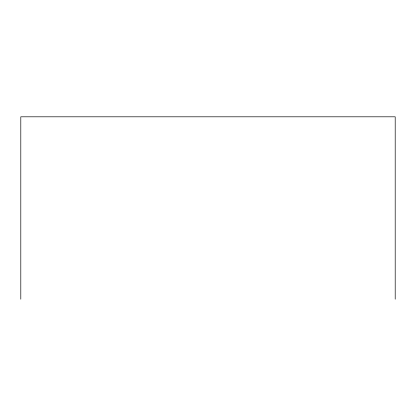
<?xml version="1.0" encoding="UTF-8"?>
<svg xmlns="http://www.w3.org/2000/svg" width="416" height="416" viewBox="0 0 416 416"><rect width="100%" height="100%" fill="white"/><g stroke="black" fill="none" stroke-linecap="round" stroke-linejoin="round"><path stroke-width="0.62" d="M395.2 299.192L395.2 116.808L20.8 116.808L20.8 299.192"/></g></svg>
